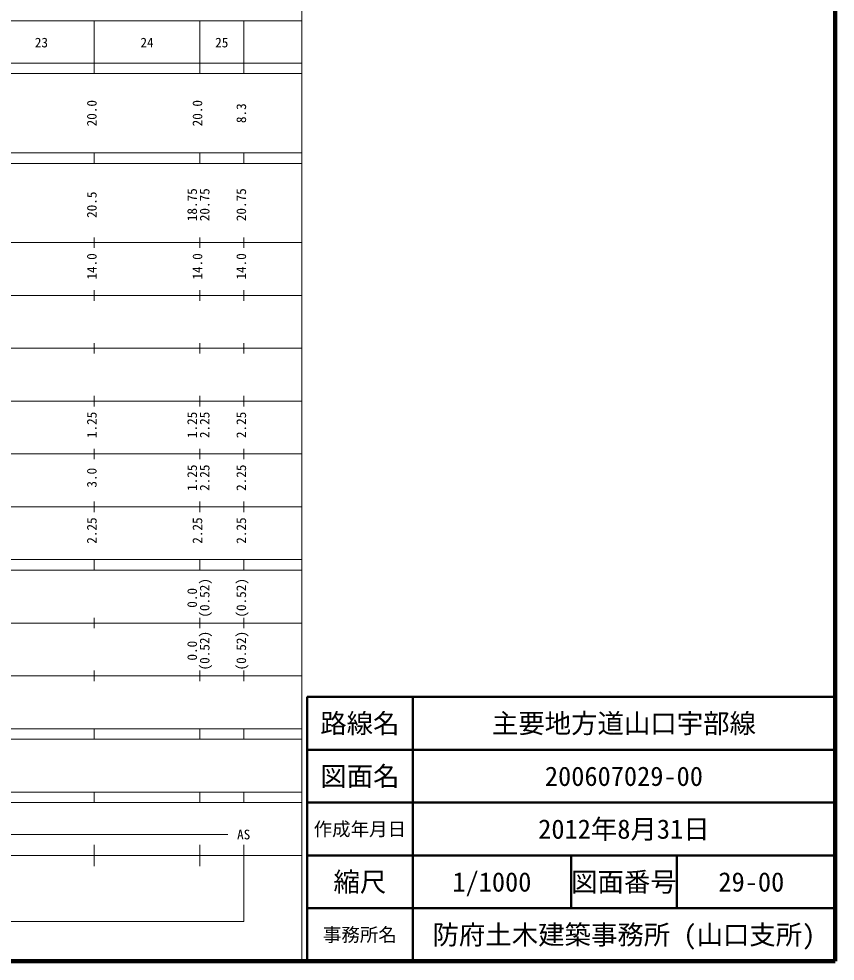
# Model space of a CAD drawing. Units: millimetres on the paper, enlarged 1000 times. Extents: x 40000 to 680000, y 20000 to 380000.
# Drawn here: x 525424 to 680000, y 20000 to 198357 of the extents above; entities that cross this region are included whole.
import ezdxf
from ezdxf.enums import TextEntityAlignment as Align

# ---------------------------------------------------------------- set-up
doc = ezdxf.new("R2010")
doc.units = ezdxf.units.MM
doc.header["$LTSCALE"] = 1000
for name, color, linetype, lineweight in [('M-TTL', 2, 'Continuous', 140), ('M-TTL-BAND', 7, 'Continuous', 13), ('M-TTL-FRAM', 2, 'Continuous', 50), ('M-TTL-LINE', 7, 'Continuous', 50)]:
    doc.layers.add(name, color=color, linetype=linetype, lineweight=lineweight)
doc.layers.add('M-TTL-TXT', color=7, linetype='Continuous')
doc.styles.add('ＭＳ ゴシック', font='')
doc.styles.get('ＭＳ ゴシック').set_extended_font_data('MS Gothic')

msp = doc.modelspace()

# ---------------------------------------------------------------- linework, layer by layer
at = {"layer": 'M-TTL'}
for p, q in [((680000, 20000), (680000, 380000)), ((40000, 20000), (680000, 20000))]:
    msp.add_line(p, q, dxfattribs=at)
at = {"layer": 'M-TTL-BAND'}
for p, q in [((579000, 20000), (579000, 370000)), ((68000, 198000), (579000, 198000)), ((539700, 188000), (539700, 198000)), ((559700, 188000), (559700, 198000)), ((568000, 188000), (568000, 198000)), ((40000, 190000), (579000, 190000)), ((40000, 188000), (579000, 188000)), ((40000, 173000), (579000, 173000)), ((539700, 171000), (539700, 173000)), ((559700, 171000), (559700, 173000)), ((568000, 171000), (568000, 173000)), ((40000, 171000), (579000, 171000)), ((539700, 155000), (539700, 157000)), ((559700, 155000), (559700, 157000)), ((568000, 155000), (568000, 157000)), ((40000, 156000), (579000, 156000)), ((539700, 145000), (539700, 147000)), ((559700, 145000), (559700, 147000)), ((568000, 145000), (568000, 147000)), ((46000, 146000), (579000, 146000)), ((52000, 136000), (579000, 136000)), ((539700, 135000), (539700, 137000)), ((559700, 135000), (559700, 137000)), ((568000, 135000), (568000, 137000)), ((539700, 125000), (539700, 127000)), ((559700, 125000), (559700, 127000)), ((568000, 125000), (568000, 127000)), ((46000, 126000), (579000, 126000)), ((52000, 116000), (579000, 116000)), ((539700, 115000), (539700, 117000)), ((559700, 115000), (559700, 117000)), ((568000, 115000), (568000, 117000)), ((46000, 106000), (579000, 106000)), ((539700, 105000), (539700, 107000)), ((559700, 105000), (559700, 107000)), ((568000, 105000), (568000, 107000)), ((40000, 96000), (579000, 96000)), ((539700, 94000), (539700, 96000)), ((559700, 94000), (559700, 96000)), ((568000, 94000), (568000, 96000)), ((40000, 94000), (579000, 94000)), ((49000, 84000), (579000, 84000)), ((539700, 83000), (539700, 85000)), ((559700, 83000), (559700, 85000)), ((568000, 83000), (568000, 85000)), ((539700, 73000), (539700, 75000)), ((559700, 73000), (559700, 75000)), ((568000, 73000), (568000, 75000)), ((40000, 74000), (579000, 74000)), ((40000, 64000), (579000, 64000)), ((539700, 62000), (539700, 64000)), ((559700, 62000), (559700, 64000)), ((568000, 62000), (568000, 64000)), ((40000, 62000), (579000, 62000)), ((40000, 52000), (579000, 52000)), ((539700, 50000), (539700, 52000)), ((559700, 50000), (559700, 52000)), ((568000, 50000), (568000, 52000)), ((40000, 50000), (579000, 50000)), ((71000, 44000), (565000, 44000)), ((539700, 38000), (539700, 42000)), ((559700, 38000), (559700, 42000)), ((568000, 27500), (568000, 42000)), ((40000, 40000), (579000, 40000)), ((68000, 27500), (568000, 27500))]:
    msp.add_line(p, q, dxfattribs=at)
at = {"layer": 'M-TTL-FRAM'}
for p, q in [((680000, 70000), (580000, 70000)), ((580000, 70000), (580000, 20000))]:
    msp.add_line(p, q, dxfattribs=at)
at = {"layer": 'M-TTL-LINE'}
for p, q in [((600000, 70000), (600000, 20000)), ((680000, 60000), (580000, 60000)), ((680000, 50000), (580000, 50000)), ((680000, 40000), (580000, 40000)), ((630000, 40000), (630000, 30000)), ((650000, 40000), (650000, 30000)), ((680000, 30000), (580000, 30000))]:
    msp.add_line(p, q, dxfattribs=at)

# ---------------------------------------------------------------- texts
at = {"layer": 'M-TTL-BAND', "style": 'ＭＳ ゴシック'}
for s, p in [('23', (529700, 192405)), ('24', (549700, 192405)), ('25', (563850, 192405)), ('AS', (568000, 42500))]:
    msp.add_text(s, height=1833, dxfattribs=at).set_placement(p, align=Align.BOTTOM_CENTER)
for s, p in [('20.0', (540700, 180500)), ('20.0', (560700, 180500)), ('8.3', (569000, 180500)), ('18.75', (559700, 163174)), ('20.75', (562070, 163174)), ('20.75', (569000, 163174)), ('20.5', (540700, 163174)), ('14.0', (540700, 151500)), ('14.0', (560700, 151500)), ('14.0', (569000, 151500)), ('1.25', (540700, 121500)), ('1.25', (559700, 121500)), ('2.25', (562070, 121500)), ('2.25', (569000, 121500)), ('3.0', (540700, 111500)), ('1.25', (559700, 111500)), ('2.25', (562070, 111500)), ('2.25', (569000, 111500)), ('2.25', (540700, 101500)), ('2.25', (560700, 101500)), ('2.25', (569000, 101500)), ('(0.52)', (562070, 88764)), ('(0.52)', (569000, 88764)), ('0.0', (559700, 88764)), ('(0.52)', (562070, 78764)), ('(0.52)', (569000, 78764)), ('0.0', (559700, 78764))]:
    msp.add_text(s, height=1833, rotation=90, dxfattribs=at).set_placement(p, align=Align.BOTTOM_CENTER)
at = {"layer": 'M-TTL-TXT', "style": 'ＭＳ ゴシック'}
for s, height, p in [('路線名', 3666, (590000, 65000)), ('路線名', 3666, (590000, 65000)), ('主要地方道山口宇部線', 3666, (640000, 65000)), ('図面名', 3666, (590000, 55000)), ('図面名', 3666, (590000, 55000)), ('200607029-00', 3666, (640000, 55000)), ('作成年月日', 2566, (590000, 45000)), ('作成年月日', 2566, (590000, 45000)), ('2012年8月31日', 3666, (640000, 45000)), ('縮尺', 3666, (590000, 35000)), ('縮尺', 3666, (590000, 35000)), ('1/1000', 3666, (615000, 35000)), ('図面番号', 3666, (640000, 35000)), ('図面番号', 3666, (640000, 35000)), ('29-00', 3666, (664125, 35000)), ('防府土木建築事務所 (山口支所)', 3666, (640000, 25000)), ('事務所名', 2566, (590000, 25000)), ('事務所名', 2566, (590000, 25000))]:
    msp.add_text(s, height=height, dxfattribs=at).set_placement(p, align=Align.MIDDLE_CENTER)

doc.saveas('drawing.dxf')
